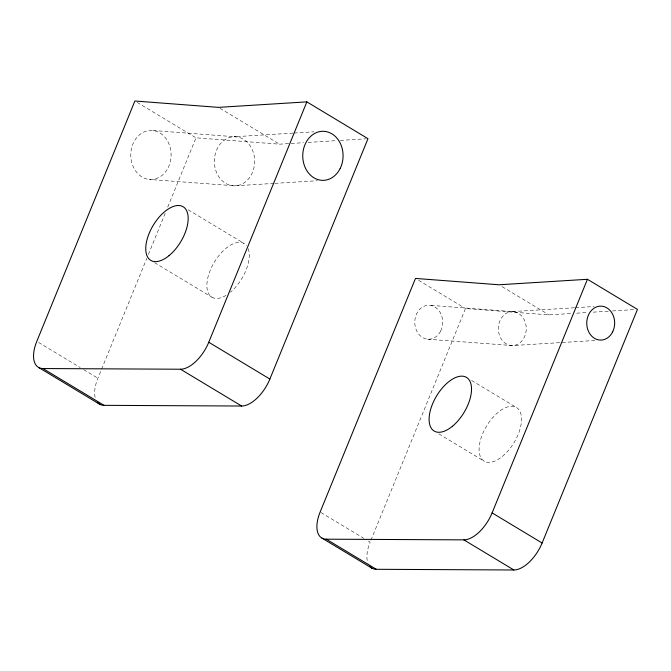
<?xml version="1.0" encoding="UTF-8"?>
<svg xmlns="http://www.w3.org/2000/svg" width="671" height="671" viewBox="0 0 671 671"><rect width="100%" height="100%" fill="white"/><g stroke="black" fill="none" stroke-linecap="round" stroke-linejoin="round"><path stroke-width="0.5" stroke-dasharray="3.35 2.52" d="M95.131 397.358A30.195 15.45 -58.9 0 1 97.907 378.192L146.84 258.285M148.417 254.418L165.376 212.866M167.733 207.096L195.999 137.815L279.572 144.181L303.51 142.688M370.937 540.214L465.473 308.543L549.046 314.9L571.147 313.525M574.527 307.754L512.082 311.612L513.483 311.671A16.985 13.957 -89.7 0 1 523.766 338.268A16.985 13.957 -89.7 0 1 499.677 335.852A16.985 13.957 -89.7 0 1 513.483 311.671L429.692 305.297M575.559 307.687L594.112 306.521M293.11 133.101L234.196 136.767L236.209 136.85A24.533 20.164 -89.7 0 1 251.063 175.265A24.533 20.164 -89.7 0 1 216.263 171.776A24.533 20.164 -89.7 0 1 236.209 136.85L152.325 130.459M294.158 133.043L313.969 131.801M308.115 142.403L336.666 140.625M340.348 140.398L366.131 138.796M273.869 183.409L234.833 185.825L149.558 179.451M274.9 183.351L317.299 180.742M576.674 313.181L587.721 312.493M593.248 312.149L608.899 311.176M612.589 310.95L634.691 309.574M594.883 340.482L512.535 345.573L427.771 339.216M219.979 108.291L279.572 144.181M502.168 286.668L549.046 314.9M137.178 102.395L195.999 137.815M418.595 280.31L465.473 308.543M188.199 209.788L244.001 243.397M471.587 380.457L516.234 407.347M154.573 262.663L212.145 297.337M438.842 433.869L484.387 461.287M38.566 342.453L80.193 367.523M83.732 369.654L97.907 378.192M321.032 512.569L363.892 538.385M368.354 541.069L370.14 542.143A30.195 15.45 -58.9 0 0 367.926 563.187M226.085 295.349A31.327 16.029 -58.9 0 1 210.233 270.279A31.327 16.029 -58.9 0 1 246.442 245.46M248.211 248.622A31.327 16.029 -58.9 0 1 230.421 292.22M168.203 167.599A24.533 20.164 -89.7 0 0 151.336 130.426A24.533 20.164 -89.7 0 0 133.277 166.853A24.533 20.164 -89.7 0 0 168.203 167.599M440.688 331.004A16.985 13.965 -89.7 0 0 429.004 305.271A16.985 13.965 -89.7 0 0 416.506 330.493A16.985 13.965 -89.7 0 0 440.688 331.004M502.411 456.381A31.327 16.029 -58.9 0 0 517.534 408.245A31.327 16.029 -58.9 0 0 480.981 438.331A31.327 16.029 -58.9 0 0 502.411 456.381"/><path stroke-width="1.01" d="M306.857 101.875L218.452 107.368L134.888 101.011L36.788 341.388A30.195 15.45 -58.9 0 0 42.944 368.538L180.524 369.226A30.195 15.45 -58.9 0 0 208.765 342.252L306.857 101.875L367.976 138.679L269.876 379.056A30.195 15.45 -58.9 0 1 241.635 406.03L104.055 405.343A30.195 15.45 -58.9 0 1 97.396 402.281M587.444 279.287L499.039 284.781L415.475 278.431L320.142 512.032A30.195 15.45 -58.9 0 0 326.291 539.182L463.871 539.87A30.195 15.45 -58.9 0 0 492.111 512.896L587.444 279.287L637.45 309.406L542.118 543.007A30.195 15.45 -58.9 0 1 513.877 569.989L376.297 569.293A30.195 15.45 -58.9 0 1 369.629 566.232M208.765 342.252L269.876 379.056M492.111 512.896L542.118 543.007M180.524 369.226L241.635 406.03M463.871 539.87L513.877 569.989M42.944 368.538L104.055 405.343M326.291 539.182L376.297 569.293M38.641 367.465L99.753 404.277M321.988 538.117L371.994 568.228M340.18 168.455A24.533 20.164 -89.7 0 0 323.305 131.29A24.533 20.164 -89.7 0 0 305.255 167.716A24.533 20.164 -89.7 0 0 340.18 168.455M169.058 255.617A31.327 16.029 -58.9 0 0 184.181 207.482A31.327 16.029 -58.9 0 0 147.628 237.576A31.327 16.029 -58.9 0 0 169.058 255.617M612.657 331.868A16.985 13.965 -89.7 0 0 600.981 306.135A16.985 13.965 -89.7 0 0 588.484 331.357A16.985 13.965 -89.7 0 0 612.657 331.868M452.413 426.27A31.327 16.029 -58.9 0 0 467.528 378.134A31.327 16.029 -58.9 0 0 430.983 408.22A31.327 16.029 -58.9 0 0 452.413 426.27"/></g></svg>
